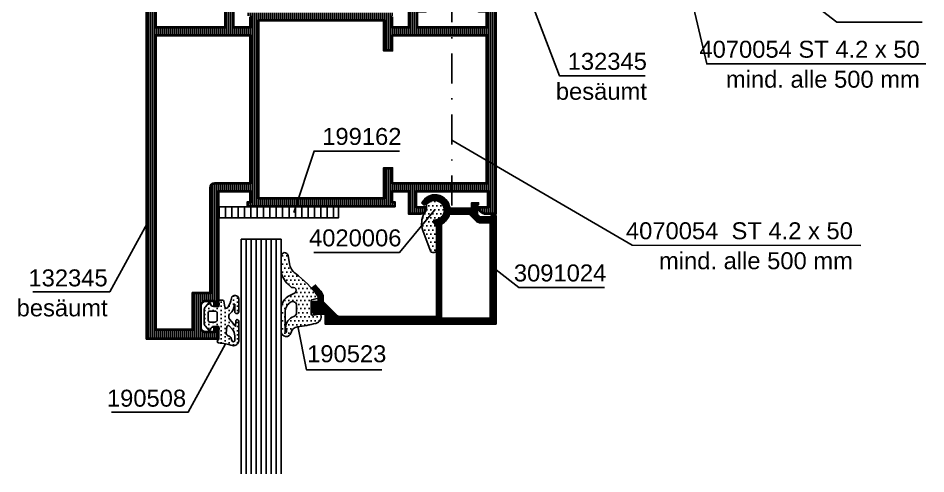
# Model space of a CAD drawing. Extents: x 13 to 201, y 43 to 254.
# Drawn here: x 17.2 to 108, y 142.5 to 188.1 of the extents above; entities that cross this region are included whole.
import ezdxf
from ezdxf.enums import TextEntityAlignment as Align

# ---------------------------------------------------------------- set-up
doc = ezdxf.new("R2010")
doc.units = 0
doc.header["$LTSCALE"] = 6
doc.linetypes.add('CENTER', pattern=[1.02, 0.5, -0.25, 0.02, -0.25])
doc.layers.get('0').update_dxf_attribs({"color": 4, "linetype": 'CONTINUOUS'})
for name, color, linetype in [('CENT_18', 3, 'CENTER'), ('CONST18', 3, 'CONTINUOUS'), ('DICHT_PAR', 3, 'CONTINUOUS'), ('DICHT_SCH', 3, 'CONTINUOUS'), ('KH_NOR', 7, 'CONTINUOUS'), ('KH_PAR', 3, 'CONTINUOUS'), ('KN_NOR', 7, 'CONTINUOUS'), ('KN_PAR', 3, 'CONTINUOUS'), ('KN_SCH', 3, 'CONTINUOUS'), ('PNR', 7, 'CONTINUOUS')]:
    doc.layers.add(name, color=color, linetype=linetype)
doc.styles.add('SWISSL', font='swissl.ttf')

# ---------------------------------------------------------------- blocks, each defined once
blk = doc.blocks.new('B-LL190508')
at = {"layer": 'DICHT_SCH'}
h = blk.add_hatch(dxfattribs=at)
h.set_pattern_fill('DOTS', color=256, scale=13, angle=-90.00000000000001, style=0)
h.set_pattern_definition([(270, (1.050707049445437, -3.70677759522296), (0.8124999999999999, -0.4062500000000002), [0, -0.8125])])
edge = h.paths.add_edge_path()
edge.add_arc((2.999999982506951, 0.330593251072699), 1.000000000000001, -1.272221872585407e-14, 105.2232402070224)
edge.add_arc((-2.514192307719908, 20.59370464558474), 20.00000000000001, -82.88554434381888, -74.7767597929776, ccw=False)
edge.add_arc((-1.74930629981418e-08, 0.4499999930694827), 0.3000000000000016, 97.11445565618142, 240.0000000000002)
edge.add_arc((-0.3000000174930602, -0.06961524920117768), 0.2999999999999985, -6.821210263296962e-13, 59.999999999999886, ccw=False)
edge.add_line((-1.74930629981418e-08, -0.06961524920117768), (-1.749306551574175e-08, -1.687299176897463))
edge.add_line((-1.74930629981418e-08, -1.687299176897469), (0.08977773039364839, -2.022354293399717))
edge.add_arc((-0.2000000174930801, -2.1000000069305), 0.3000000000000153, -89.99999999999682, 15.000000000005627, ccw=False)
edge.add_line((-0.2000000174930658, -2.400000006930526), (-1.26980192109938, -2.400000006930522))
edge.add_arc((-1.269801921222436, -2.100000007090898), 0.2999999998396241, -165.00000002350225, -89.99999997649633, ccw=False)
edge.add_line((-1.559579668986101, -2.177645720461271), (-1.647844684532831, -1.848236197910008))
edge.add_arc((-1.841029849790642, -1.900000006930512), 0.2, 15.00000000000025, 140.0000000000012)
edge.add_line((-1.994238738414436, -1.771442484993216), (-2.666044460612047, -2.572069367947591))
edge.add_arc((-1.900000017493054, -3.214856977634113), 1, 140.0000000000009, 180)
edge.add_line((-2.900000017493054, -3.214856977634113), (-2.900000017493053, -5.785143036226918))
edge.add_arc((-1.900000017493054, -5.785143036226913), 1, 180.0000000000002, 219.9999999999993)
edge.add_line((-2.66604446061204, -6.427930645913449), (-1.994238738414435, -7.228557528867826))
edge.add_arc((-1.841029849750596, -7.10000000711112), 0.199999999914585, 219.9999999529931, 345.0000000470065)
edge.add_line((-1.647844684532826, -7.151763815951028), (-1.559579668986093, -6.822354293399767))
edge.add_arc((-1.26980192109937, -6.900000006930512), 0.2999999999999993, 89.99999999999977, 164.9999999999999, ccw=False)
edge.add_line((-1.26980192109937, -6.600000006930514), (-0.200000017493057, -6.600000006930511))
edge.add_arc((-0.2000000174930658, -6.900000006930512), 0.3000000000000007, -8.58393680451428, 89.99999999999977, ccw=False)
edge.add_line((0.09663946208705632, -6.944777447170452), (0.002240329453530587, -7.57014838010388))
edge.add_arc((0.1999999823428471, -7.600000007071685), 0.1999999998588273, 171.4160631484813, 270.0000000470075)
edge.add_line((0.1999999825069398, -7.800000006930503), (0.7482700931537671, -7.800000006930507))
edge.add_arc((0.7482700931537654, -7.50000000693052), 0.2999999999999936, -90.00000000000001, -10.00000000000015)
edge.add_line((1.043712419057416, -7.552094460230592), (1.247227064125431, -6.397905553630457))
edge.add_arc((1.542669390029092, -6.450000006930537), 0.2999999999999962, 33.71261571377721, 169.9999999999996, ccw=False)
edge.add_arc((-2.366940695689946, -9.0586297195659), 5.000000000000002, 10.19230633593429, 33.71261571377801, ccw=False)
edge.add_arc((3.269406714833197, -8.022391051604316), 0.7311143642865103, 191.957423447899, 357.8366345207012)
edge.add_line((3.999999982506951, -8.049989799689357), (3.999962546374912, -5.482666080798323))
edge.add_arc((3.599962546417432, -5.482671913507559), 0.4000000000000089, 0.0008354740569873116, 180.0008354740567)
edge.add_line((3.199962546459945, -5.482677746216808), (3.199980918121061, -6.959880956656836))
edge.add_arc((3.153974862705981, -6.959881242778323), 0.04600605541597135, -180.0003563347002, 0.0003563346957093927, ccw=False)
edge.add_line((3.10796880729089, -6.959880956656832), (3.107968807290888, -6.747518851348637))
edge.add_arc((1.108037209938646, -6.730977814135912), 1.999999999999996, -0.4738712128819647, 52.82349616045679)
edge.add_arc((2.799999982506948, -4.500000006930534), 0.7999999999999993, 140.4219632427655, 232.8234961604567, ccw=False)
edge.add_line((2.183393958129914, -3.990297141819951), (3.357509942728503, -2.569926492610808))
edge.add_line((3.3575099427285, -2.569926492610819), (3.399999982506952, -3.584999032961219))
edge.add_arc((3.699999982506954, -3.584999033207325), 0.2999999999999998, 179.9999999529953, 360.0000000470047)
edge.add_line((3.999999982506951, -3.584999032961207), (3.999999982506956, 0.3305932510727114))
edge = h.paths.add_edge_path(flags=16)
edge.add_line((3.199999982506954, -0.6282729752047373), (3.199999982506954, 0.2305932510726976))
edge.add_arc((2.899999982506957, 0.2305932510727047), 0.3000000000000016, -1.272221872585407e-14, 165)
edge.add_line((2.610222234620226, 0.3082389646034613), (2.50596038668327, -0.08087154918825945))
edge.add_arc((1.733219725652022, 0.1261836868937536), 0.7999999999999997, -78.15788068679927, -15, ccw=False)
edge.add_arc((1.999999982506937, -1.14614814661212), 0.5000000000000001, 101.842119313201, 186.0290041602307)
edge.add_line((1.50276555563457, -1.198664094027222), (1.634078603093823, -2.441969625167381))
edge.add_arc((1.932419259140191, -2.410460056973946), 0.2999999998965212, 186.0290041132243, 320.4219632897709)
edge.add_line((2.163646518358634, -2.601598631134792), (2.741515043449543, -1.902530137981206))
edge.add_arc((1.199999982506954, -0.6282729752047373), 1.999999999999994, -39.5780367572354, -1.272221872585407e-14)
edge = h.paths.add_edge_path(flags=16)
edge.add_arc((-0.8000000174930602, -5.100000006930529), 0.4999999999999964, -90, 0, ccw=False)
edge.add_line((-0.8000000174930602, -5.600000006930514), (-1.800000017493061, -5.600000006930514))
edge.add_arc((-1.800000017739192, -5.300000007176649), 0.299999999753874, -180.00000004700632, -89.99999995299368, ccw=False)
edge.add_line((-2.100000017493057, -5.300000006930517), (-2.10000001749306, -3.700000006930507))
edge.add_arc((-1.80000001749306, -3.700000006930509), 0.3000000000000009, 89.99999999999977, 180, ccw=False)
edge.add_line((-1.80000001749306, -3.400000006930512), (-0.8000000174930588, -3.400000006930515))
edge.add_arc((-0.8000000174930602, -3.900000006930512), 0.5, -2.2737367544323206e-13, 89.99999999999977, ccw=False)
edge.add_line((-0.3000000174930602, -3.900000006930512), (-0.300000017493063, -5.10000000693052))
at = {"layer": 'DICHT_PAR'}
for points in [[(3.999999982506953, 0.3305932510727132, 0.4943569637722948), (2.737419397258055, 1.295503317478037, -0.03539601838339958), (-0.03715556858015745, 0.747690209609118, 0.7191390354989544), (-0.1500000174930527, 0.1901923719341596, -0.2679491924311256), (-1.749306122178496e-08, -0.06961524920117768), (-1.749306210996338e-08, -1.687299176897469), (0.089777730393652, -2.022354293399715, -0.4931454260313171), (-0.200000017493065, -2.400000006930526), (-1.26980192109937, -2.400000006930512, -0.3394542590921118), (-1.559579668986101, -2.177645720461271), (-1.647844684532826, -1.848236197910012, 0.6068148963146014), (-1.994238738414436, -1.771442484993216), (-2.666044460612055, -2.572069367947591, 0.1763269807084609), (-2.900000017493054, -3.214856977634113), (-2.900000017493054, -5.785143036226913, 0.1763269807084611), (-2.66604446061204, -6.427930645913449), (-1.994238738414436, -7.228557528867825, 0.6068148968758568), (-1.647844684532826, -7.151763815951028), (-1.559579668986087, -6.822354293399755, -0.339454258863376), (-1.26980192109937, -6.600000006930514), (-0.2000000174930516, -6.600000006930514, -0.4588069095179975), (0.09663946208705632, -6.944777447170452), (0.00224032945352981, -7.570148380103888, 0.4588069100145539), (0.1999999825069398, -7.800000006930503), (0.7482700931537654, -7.800000006930503, 0.3639702342662018), (1.043712419057416, -7.552094460230592), (1.247227064125441, -6.397905553630466, -0.6763345122321475), (1.792218969968603, -6.28349172740063, -0.102988530757243), (2.55415619428125, -8.173866813745406, 0.8837861257265126), (3.999999982506951, -8.049989799689357), (3.999962546374904, -5.482666080798325, 0.9999999999999972), (3.199962546459945, -5.482677746216808), (3.199980918121058, -6.959880956656832, -1.000006219233057), (3.10796880729089, -6.959880956656832), (3.10796880729089, -6.74751885134863, 0.2368386138423189), (2.316582047487431, -5.137422237560642, -0.426544051657322), (2.183393958129914, -3.990297141819951), (3.357509942728502, -2.569926492610819), (3.399999982506957, -3.584999032961207, 1.000000000820386), (3.999999982506951, -3.584999032961207), (3.999999982506953, 0.3305932510727132)], [(3.199999982506956, -0.6282729752047373), (3.199999982506956, 0.2305932510727047, 0.8769764629927566), (2.610222234620228, 0.3082389646034613), (2.505960386683274, -0.08087154918825945, -0.282772991566958), (1.897392191408901, -0.656789749109862, 0.3847999234038062), (1.502765555634571, -1.198664094027222), (1.63407860309383, -2.441969625167388, 0.6643541298328625), (2.163646518358636, -2.601598631134792), (2.741515043449542, -1.902530137981202, 0.1744291887555947), (3.199999982506956, -0.6282729752047373)], [(-0.3000000174930584, -5.100000006930529, -0.414213562373095), (-0.8000000174930602, -5.600000006930514), (-1.80000001749306, -5.600000006930514, -0.414213562853683), (-2.100000017493057, -5.300000006930517), (-2.100000017493057, -3.700000006930509, -0.4142135623730961), (-1.80000001749306, -3.400000006930512), (-0.8000000174930602, -3.400000006930512, -0.414213562373095), (-0.3000000174930584, -3.900000006930512), (-0.3000000174930584, -5.100000006930529)]]:
    blk.add_lwpolyline(points, format="xyb", close=True, dxfattribs=at)
blk = doc.blocks.new('ll190508')
blk.add_blockref('B-LL190508', (0, 0))
blk = doc.blocks.new('STREIFEN')
at = {"layer": 'DICHT_SCH'}
h = blk.add_hatch(dxfattribs=at)
h.set_pattern_fill('LINE', color=256, scale=0.4, angle=90, style=0)
h.set_pattern_definition([(90, (-94.31533518184392, -226.5009291368289), (-1.27, 7.776250346772095e-17), [])])
h.paths.add_polyline_path([(0, 2.199999999999989), (0, 0), (24, 0), (24, 2.199999999999989)])
at = {"layer": 'DICHT_PAR'}
blk.add_lwpolyline([(0, 2.199999999999989), (0, 0), (24, 0), (24, 2.199999999999989)], close=True, dxfattribs=at)
blk = doc.blocks.new('LL199162')
blk.add_blockref('STREIFEN', (0, 0))
blk = doc.blocks.new('B-LL3091024')
at = {"layer": 'KN_SCH'}
h = blk.add_hatch(dxfattribs=at)
h.set_pattern_fill('_U', color=256, scale=0.2, style=0, pattern_type=0)
h.set_pattern_definition([(0, (-13.6331299544894, 13.3085521600854), (0, 0.2), [])])
edge = h.paths.add_edge_path()
edge.add_line((-11.70000000005397, 20.70000000010387), (-11.70000000000197, 2.149525554431801))
edge.add_line((-11.70000000000197, 2.149525554431799), (-12.16120394190721, 1.3506968942108))
edge.add_line((-12.16120394190721, 1.3506968942108), (-12.01333333341678, 1.330803187178611))
edge.add_arc((-12.29999999924376, -0.800000000310276), 2.150000000257945, -132.52385190693963, 82.33774436273711, ccw=False)
edge.add_line((-13.75317870728408, -2.384541461934881), (-14.42924214633196, -2.069287902908246))
edge.add_line((-14.42924214633196, -2.069287902908246), (-14.62412332264917, -2.26874987475974))
edge.add_arc((-12.18013563537066, -0.9023955340299901), 2.800000000000001, 209.2081415121933, 267.62840437549)
edge.add_arc((-12.30000000000214, -0.7999999999479828), 2.9, 270.079017436518, 345.5224878184769)
edge.add_line((-9.492087073945997, -1.524999999732018), (-9.356532656935538, -0.9999999999788427))
edge.add_line((-9.356532656935538, -0.9999999999788427), (-4.70000000001892, -0.9999999999465958))
edge.add_line((-4.700000000018921, -0.9999999999465958), (-4.699999999926622, -2.100000000027088))
edge.add_line((-4.699999999926622, -2.100000000027088), (-3.700000000002131, -2.099999999961166))
edge.add_line((-3.700000000002133, -2.099999999947976), (-3.900000000002141, -2.099999999947976))
edge.add_line((-3.900000000002141, -2.099999999947976), (-3.900000000002137, 0.082842712526638))
edge.add_line((-3.900000000002137, 0.08284271252663795), (-3.28284271247677, 0.7000000000520225))
edge.add_line((-3.28284271247677, 0.7000000000520223), (-1.192820323029686, 0.7000000000520148))
edge.add_line((-1.192820323029686, 0.7000000000520148), (-0.450000000002138, 0.2711324865925324))
edge.add_line((-0.450000000002138, 0.2711324865925325), (-0.200000000002948, 0.4154700538894704))
edge.add_line((-0.200000000002948, 0.4154700538894704), (-0.2000000001545459, 21.80000000060528))
edge.add_line((-0.2000000001545459, 21.80000000060528), (-33.99999984906308, 21.80000006811042))
edge.add_line((-33.99999984906308, 21.80000006811042), (-33.99999950622017, 19.80000007456304))
edge.add_line((-33.99999950622017, 19.80000007456304), (-36.37731379009823, 19.80000000370861))
edge.add_line((-36.37731379009823, 19.80000000370861), (-36.6734635804228, 19.21745940578051))
edge.add_arc((-37.711913283927, 18.61610855635405), 1.200000262839088, -32.695871126507825, 30.074496953065818, ccw=False)
edge.add_line((-36.70205340978172, 17.96789280106483), (-36.57394863065169, 17.70000000005204))
edge.add_line((-36.57394863065169, 17.70000000005204), (-35.39999954050445, 17.70000000005204))
edge.add_line((-35.39999954050445, 17.70000000005204), (-35.39999954050445, 16.27764694336551))
edge.add_line((-35.39999954050445, 16.27764694336551), (-36.60125601057977, 14.84604548197373))
edge.add_line((-36.60125601057978, 14.84604548197373), (-36.14162906307109, 14.46037332601911))
edge.add_line((-36.14162906307109, 14.46037332601911), (-35.22112031933897, 15.55739365283099))
edge.add_arc((-36.59999863583101, 16.71441194632704), 1.799999095326559, 319.9999510689618, 360.0000000000357)
edge.add_line((-34.79999954050445, 16.71441194632816), (-34.79999954050444, 17.58284271252666))
edge.add_line((-34.79999954050444, 17.58284271252666), (-32.03431411555516, 20.34852813747594))
edge.add_arc((-31.18578597813131, 19.50000000005208), 1.199999999999998, 90.00000000015189, 134.9999999999995, ccw=False)
edge.add_line((-31.1857859781345, 20.70000000005208), (-11.70000000005397, 20.70000000010387))
edge = h.paths.add_edge_path(flags=16)
edge.add_line((-11.10000000015759, 20.99999999989506), (-11.10000000000111, 1.840075756540305))
edge.add_arc((-12.30000000000216, -0.7999999999480395), 2.900000000000002, 11.940543960609887, 65.55666457227989, ccw=False)
edge.add_line((-9.462747808179952, -0.1999999999479801), (-5.314213562375197, -0.1999999999479797))
edge.add_line((-5.314213562375196, -0.1999999999479797), (-3.848528137426024, 1.265685425001232))
edge.add_arc((-3.282842712476779, 0.7000000000519994), 0.8000000000000017, 90.00000000000028, 135.0000000000007, ccw=False)
edge.add_line((-3.282842712476782, 1.500000000052001), (-1.000000000002135, 1.500000000052017))
edge.add_line((-1.000000000002135, 1.500000000052017), (-1.00000000000213, 21.00000000005524))
edge.add_line((-1.00000000000213, 21.00000000005524), (-11.10000000015759, 20.99999999989506))
at = {"layer": 'KN_NOR'}
for points in [[(-11.9000000000534, 20.50000000010334), (-11.90000000000212, 2.203115392906721), (-12.48361182587623, 1.192270058354185), (-12.04000000000214, 1.132588937203426, -1.373175899949952), (-13.64001877441413, -2.216633221435945), (-14.47321452147993, -1.828107663836985), (-14.86887381829476, -2.233067162827286, 0.2744091014474832), (-12.30000000000213, -3.899999999947983, 0.3419987131196461), (-9.298437906691388, -1.574999999947981), (-9.20161332307466, -1.19999999997777), (-4.900000000002139, -1.199999999947981), (-4.899999999909838, -2.300000000040272), (-3.500000000002133, -2.299999999947982), (-3.50000000000213, -1.899999999947984), (-3.70000000000214, -1.899999999947976), (-3.700000000002136, 5.202219210964643e-11), (-3.20000000000215, 0.5000000000520222), (-1.246410161515909, 0.5000000000520151), (-0.4500000000021327, 0.04019237891668206), (-2.1280754936015e-12, 0.3000000000520193), (-1.559623541425026e-10, 22.00000000020584), (-34.19999988334737, 22.00000006850986), (-34.19999954050446, 20.00000006860216), (-36.49999954050446, 20.00000000005204), (-36.90397054050446, 19.20537000005203, -0.3394094402287316), (-36.93351854050445, 17.98833300005202), (-36.70000054050446, 17.50000000005204), (-35.59999954050446, 17.50000000005204), (-35.59999954050446, 16.35044100005203), (-36.88302254050446, 14.82139400005204), (-36.11697754050445, 14.17860700005204), (-35.06791154050445, 15.42883600005203, 0.1763269499999998), (-34.59999954050446, 16.71441000005203), (-34.59999954050446, 17.50000000005204), (-31.89289275931785, 20.20710678123863, -0.1989123673796576), (-31.18578597813131, 20.50000000005208), (-11.9000000000534, 20.50000000010334)], [(-10.90000000015596, 20.79999999989824), (-10.90000000000214, 1.965863337239819, -0.2134575926161298), (-9.305004173627788, 5.201997166359718e-11), (-5.397056274849819, 5.202041575280703e-11), (-3.989949493663334, 1.40710678123854, -0.1989123673796592), (-3.282842712476784, 1.700000000052001), (-1.200000000002129, 1.700000000052016), (-1.200000000002131, 20.80000000005207), (-10.90000000015596, 20.79999999989824)]]:
    blk.add_lwpolyline(points, format="xyb", close=True, dxfattribs=at)
at = {"layer": 'KN_PAR'}
for points in [[(-11.70000000005397, 20.70000000010387), (-11.70000000000197, 2.149525554431799), (-12.16120394190721, 1.3506968942108), (-12.01333333341678, 1.330803187178611, -1.362102164547993), (-13.75317870728408, -2.384541461934881), (-14.42924214633196, -2.069287902908246), (-14.62412332264917, -2.26874987475974, 0.2605749037692097), (-12.29600056941212, -3.699997242111319, 0.341613653539612), (-9.492087073945997, -1.524999999732018), (-9.356532656935538, -0.9999999999788427), (-4.700000000018921, -0.9999999999465958), (-4.699999999926622, -2.100000000027088), (-3.700000000002131, -2.099999999961166), (-3.700000000002133, -2.099999999947976), (-3.900000000002141, -2.099999999947976), (-3.900000000002137, 0.08284271252663795), (-3.28284271247677, 0.7000000000520223), (-1.192820323029686, 0.7000000000520148), (-0.450000000002138, 0.2711324865925325), (-0.200000000002948, 0.4154700538894704), (-0.2000000001545459, 21.80000000060528), (-33.99999984906308, 21.80000006811042), (-33.99999950622017, 19.80000007456304), (-36.37731379009823, 19.80000000370861), (-36.6734635804228, 19.21745940578051, -0.2809478190263293), (-36.70205340978172, 17.96789280106483), (-36.57394863065169, 17.70000000005204), (-35.39999954050445, 17.70000000005204), (-35.39999954050445, 16.27764694336551), (-36.60125601057978, 14.84604548197373), (-36.14162906307109, 14.46037332601911), (-35.22112031933897, 15.55739365283099, 0.176327200848597), (-34.79999954050445, 16.71441194632816), (-34.79999954050444, 17.58284271252666), (-32.03431411555516, 20.34852813747594, -0.1989123673789664), (-31.1857859781345, 20.70000000005208), (-11.70000000005397, 20.70000000010387)], [(-11.10000000015759, 20.99999999989506), (-11.10000000000111, 1.840075756540304, -0.2383079369639879), (-9.462747808179952, -0.1999999999479801), (-5.314213562375196, -0.1999999999479797), (-3.848528137426024, 1.265685425001232, -0.1989123673796598), (-3.282842712476782, 1.500000000052001), (-1.000000000002135, 1.500000000052017), (-1.00000000000213, 21.00000000005524), (-11.10000000015759, 20.99999999989506)]]:
    blk.add_lwpolyline(points, format="xyb", close=True, dxfattribs=at)
blk = doc.blocks.new('B-LL190523')
at = {"layer": 'DICHT_SCH'}
h = blk.add_hatch(dxfattribs=at)
h.set_pattern_fill('DOTS', color=256, scale=13, style=0)
h.set_pattern_definition([(0, (-3.300937922712605, -2.832995914673582), (0.40625, 0.8125), [0, -0.8125])])
edge = h.paths.add_edge_path()
edge.add_arc((-0.3092386306365443, -2.646915420567349), 0.1997613787473531, 179.9824380263383, 254.9823848290937)
edge.add_line((-0.3610000000000113, -2.839854190856428), (0.6689999999999898, -3.11585419085641))
edge.add_arc((0.5911881106010197, -3.405097001717862), 0.2995264491941755, -36.165676093428715, 74.94281152278609, ccw=False)
edge.add_arc((-16.94150330628894, 9.382695049481397), 22.00028419794664, 307.076350612278, 323.89335368775545, ccw=False)
edge.add_arc((-1.86901374321196, -10.56377877723071), 3.000550983152169, 127.076779101331, 170.0022418991858)
edge.add_line((-4.824000000000007, -10.04285419085643), (-5.119999999999999, -11.7218541908564))
edge.add_arc((-5.809163179896364, -11.60009318164365), 0.699836860910726, 179.980433777525, 349.9804120986291, ccw=False)
edge.add_line((-6.50900000000001, -11.59985419085642), (-6.509000000000009, -9.032854190856412))
edge.add_arc((-2.508390118385369, -9.032883733510355), 4.000609881723719, 135.2995618859504, 179.999576897164, ccw=False)
edge.add_line((-5.351999999999997, -6.218854190856419), (-4.531000000000001, -5.388854190856406))
edge.add_arc((-4.317858300480552, -5.599575336897338), 0.2997211795366532, 90.02708779118922, 135.3271954413014, ccw=False)
edge.add_line((-4.318000000000007, -5.299854190856408), (-4.009000000000009, -5.299854190856408))
edge.add_arc((-4.009006552633309, -4.799857741136121), 0.4999964497632244, 270.0007508817972, 390.0007046585097)
edge.add_line((-3.576000000000016, -4.549854190856408), (-3.732000000000022, -4.278854190856421))
edge.add_arc((-3.990615732636935, -4.428688760415438), 0.2988854218630658, 30.08677742678879, 64.08677712434663)
edge.add_line((-3.860000000000008, -4.159854190856421), (-5.14600000000001, -3.532854190856412))
edge.add_arc((-4.926001334447578, -3.08472154292652), 0.4992216771991249, 227.8524694154285, 243.8525123050805, ccw=False)
edge.add_line((-5.261000000000019, -3.454854190856409), (-5.516000000000014, -3.224854190856419))
edge.add_arc((-3.509297666057832, -0.9951994498942962), 2.999702405396887, 180.012505871927, 228.0126019872316, ccw=False)
edge.add_line((-6.509000000000009, -0.9958541908564049), (-6.509000000000009, 3.500145809143575))
edge.add_arc((-5.5090132213146, 3.500058476244089), 0.9999867824989774, 12.831834240260378, 179.9949961273018, ccw=False)
edge.add_arc((-3.072137680616452, 4.055455055465849), 1.499378702835746, 192.844055625865, 262.7252583369125)
edge.add_arc((-7.071899110727506, -27.1911044110864), 30.00213833886146, 75.49809925528689, 82.70444913320739, ccw=False)
edge.add_arc((0.09110185974094609, 0.5000820720791931), 1.399509356904647, -14.98798815422191, 75.52160829158078, ccw=False)
edge.add_arc((1.190340047853477, 0.3001224449611429), 0.3001224449611419, 261.6970073034981, 327.336655878841, ccw=False)
edge.add_line((1.146999999999998, 0.003145809143589473), (-0.1650000000000134, 0.1971458091435778))
edge.add_arc((-0.2087960646423059, -0.09984629106871037), 0.300203935461642, 81.61131212566345, 180.0015077233885)
edge.add_line((-0.5090000000000074, -0.09985419085641921), (-0.5090000000000074, -2.646854190856416))
edge = h.paths.add_edge_path(flags=16)
edge.add_arc((-4.208875612963877, -0.3002488557406351), 0.7998757103292266, 0.02827018349693957, 70.58572278402875)
edge.add_arc((-3.110526929219088, 2.811974088220168), 2.500473076677424, 179.9960651909171, 250.5535177914488, ccw=False)
edge.add_line((-5.611000000000013, 2.812145809143587), (-5.609000000000004, 2.900145809143581))
edge.add_arc((-5.709111407972946, 3.183067298877097), 0.3001114182422204, 289.4862604160721, 360.0149887898131)
edge.add_line((-5.409000000000015, 3.183145809143568), (-5.409000000000015, 3.550145809143586))
edge.add_arc((-5.559000000000006, 3.550145809143586), 0.1499999999999915, 0, 180)
edge.add_line((-5.708999999999998, 3.550145809143586), (-5.708999999999998, -0.3248541908564135))
edge.add_arc((-3.208929399480215, -0.3253931879212659), 2.500070658621709, 179.9876474462357, 233.9556279571473)
edge.add_arc((-4.209218219297564, -1.699773268557811), 0.8002182233891939, 233.9623498902792, 359.9942059477642)
edge.add_line((-3.409000000000015, -1.699854190856414), (-3.409000000000015, -0.2998541908564079))
at = {"layer": 'DICHT_PAR'}
for points in [[(-0.5090000000000074, -2.646854190856416, 0.3394540000000001), (-0.3610000000000113, -2.839854190856428), (0.6689999999999898, -3.11585419085641, -0.5267300002620084), (0.8330000000000053, -3.581854190856419, -0.07351), (-3.678000000000026, -8.169854190856416, 0.1895189999999999), (-4.824000000000007, -10.04285419085643), (-5.119999999999999, -11.7218541908564, -0.9163310000000014), (-6.50900000000001, -11.59985419085642), (-6.509000000000009, -9.032854190856412, -0.197552), (-5.351999999999997, -6.218854190856419), (-4.531000000000001, -5.388854190856406, -0.2002740000000003), (-4.318000000000007, -5.299854190856408), (-4.009000000000009, -5.299854190856408, 0.5773500002734709), (-3.576000000000016, -4.549854190856408), (-3.732000000000022, -4.278854190856421, 0.1494509999999998), (-3.860000000000008, -4.159854190856421), (-5.14600000000001, -3.532854190856412, -0.06992700000000007), (-5.261000000000019, -3.454854190856409), (-5.516000000000014, -3.224854190856419, -0.2125570000000001), (-6.509000000000009, -0.9958541908564049), (-6.509000000000009, 3.500145809143575, -0.8938139999999998), (-4.534000000000014, 3.722145809143584, 0.3147290000000001), (-3.262000000000023, 2.568145809143587, -0.031454), (0.4409999999999812, 1.85514580914359, -0.4168210002407381), (1.44299999999999, 0.1381458091435799, -0.294504), (1.146999999999998, 0.003145809143589473), (-0.1650000000000134, 0.1971458091435778, 0.4577840000000001), (-0.5090000000000074, -0.09985419085641921), (-0.5090000000000074, -2.646854190856416)], [(-3.409000000000015, -0.2998541908564079, 0.3179750000000001), (-3.943000000000007, 0.4541458091435827, -0.317975), (-5.611000000000013, 2.812145809143587), (-5.609000000000004, 2.900145809143581, 0.3178370002258237), (-5.409000000000015, 3.183145809143568), (-5.409000000000015, 3.550145809143586, 0.9999999999999999), (-5.708999999999998, 3.550145809143586), (-5.708999999999998, -0.3248541908564135, 0.2399309999999998), (-4.680000000000003, -2.346854190856404, 0.6129919999999998), (-3.409000000000015, -1.699854190856414), (-3.409000000000015, -0.2998541908564079)]]:
    blk.add_lwpolyline(points, format="xyb", close=True, dxfattribs=at)
blk = doc.blocks.new('ll190523')
blk.add_blockref('B-LL190523', (0, 0))
blk = doc.blocks.new('B-LL4020006')
at = {"layer": 'DICHT_SCH'}
h = blk.add_hatch(dxfattribs=at)
h.set_pattern_fill('DOTS', color=256, scale=13, style=0)
h.set_pattern_definition([(0, (-0.4609774345124191, 2.546834547079651), (0.40625, 0.8125), [0, -0.8125])])
edge = h.paths.add_edge_path()
edge.add_arc((1.396716930603292, 2.684662888635161), 4, 160.0000000000001, 209.9999999999991)
edge.add_line((-2.067384684534495, 0.6846628886352164), (-1.600000000844455, -0.1248711301954692))
edge.add_line((-1.600000000844455, -0.1248711301954692), (-1.600000000844459, -1.281600561396612))
edge.add_arc((0, 0), 2.050000000408385, 218.6947398983681, 450.5007678883066)
edge.add_arc((-0.01966485854618627, 2.249914063953574), 0.1999999999999999, 150.0000000000015, 270.50076786480355, ccw=False)
edge.add_line((-0.1928699393030766, 2.34991406395357), (0.4999999991555111, 3.550000000401031))
edge.add_line((0.4999999991555111, 3.550000000401031), (0.4999999991555395, 7.768686605061749))
edge.add_arc((-0.2313133961837188, 7.768686605061749), 0.7313133953392583, 0, 160.0000000000001)
edge.add_line((-0.918523197265908, 8.018810517351662), (-2.362053552540343, 4.052743461937833))
at = {"layer": 'DICHT_PAR'}
blk.add_lwpolyline([(-2.362053552540343, 4.052743461937833, 0.2216946626429356), (-2.067384684534495, 0.6846628886352164), (-1.600000000844455, -0.1248711301954692), (-1.600000000844459, -1.281600561396612, 1.597324648268596), (-0.01791687119492158, 2.049921702748903, -0.580267303063473), (-0.1928699393030766, 2.34991406395357), (0.4999999991555111, 3.550000000401031), (0.4999999991555395, 7.768686605061749, 0.8390996311772809), (-0.918523197265908, 8.018810517351662), (-2.362053552540343, 4.052743461937833)], format="xyb", close=True, dxfattribs=at)
blk = doc.blocks.new('ll4020006')
blk.add_blockref('B-LL4020006', (0, 0))

msp = doc.modelspace()

# ---------------------------------------------------------------- hatches: boundary and pattern name
at = {"layer": 'CONST18'}
h = msp.add_hatch(dxfattribs=at)
h.set_pattern_fill('_USER', color=256, scale=0.2, angle=90, style=0, pattern_type=0)
h.set_pattern_definition([(90, (0, 0), (-0.2, 1.224606353822377e-17), [])])
h.paths.add_polyline_path([(37.14999745806609, 170.8500022335848), (40.44999803912648, 170.8500022335302), (40.44999040273247, 169.6500022335575), (40.19999103909662, 169.6500022335575), (40.19999103909662, 169.3500022335575), (44.98978651378972, 169.3500022335575), (45.22115514338493, 170.0500022335575), (41.14999103909665, 170.0500022335575), (41.14999103909642, 187.9500022335575), (53.84999103909659, 187.9500022335575), (53.84999103909661, 184.9500022335575), (54.5500190390965, 184.9500022335575), (54.55001903909652, 186.4500022335575), (64.09999103909661, 186.4500022335575), (64.09999103909661, 171.5500022335575), (54.54999740273276, 171.5500022335574), (54.54999740273288, 173.0500022335575), (53.84996940273275, 173.0500022335575), (53.84996940273275, 170.0500022335575), (45.22115514338493, 170.0500022335575), (44.98978651378972, 169.3500022335575), (54.7999910390966, 169.3500022335575), (54.7999910390966, 169.6500022335575), (54.54999103909402, 169.6500022335574), (54.5499910391248, 170.8500022335799), (56.34999103923253, 170.8500022336376), (56.34999103905822, 168.6000022336), (57.49999103908183, 168.6000022335575, 0.4142135623839096), (57.89999103909659, 169.0000022335575), (57.89999103913966, 169.1500022335678), (56.94999103908498, 169.1500022335678), (56.94999103910822, 170.8500022335668), (64.249991039234, 170.8500022336354), (64.2499910390771, 169.1500022335461), (63.31680890288821, 169.1500022335567), (63.26188306462895, 169.0173995299065), (63.41567646404581, 168.8636061304896, 0.1989123673796632), (64.05207256711373, 168.6000022335575), (64.89999103902026, 168.6000022334887), (64.89999103914023, 189.3987256726882), (64.09999103909661, 189.3987256726882, 0.2127938438305804), (63.41567646404582, 189.1363983366254), (63.26188306462897, 188.9826049372085), (63.3168089028874, 188.8500022335602), (64.09999103915298, 188.8500022335923), (64.09999103906584, 187.1500022335313), (57.04999103908497, 187.1500022335683), (57.04999103910823, 188.8500022335774), (57.89999103910277, 188.8500022334954), (57.8999910390966, 189.0000022335534, 0.4142135626771382), (57.49999103909663, 189.4000022335114), (56.84999103907066, 189.4000022335175), (56.34999103913957, 189.4000022335893), (56.34999103906777, 187.1500022335287), (54.54999103906837, 187.1500022335863), (54.54999103909915, 188.3500022335575), (54.79999103909661, 188.3500022335575), (54.79999103909661, 188.6500022335575), (40.19999103909643, 188.6500022335575), (40.19999103909642, 188.3500022335575), (40.449991039099, 188.3500022335575), (40.44999103906823, 187.1500022335287), (38.64999103906487, 187.1500022335863), (38.64999103919818, 189.400002233575), (38.14999137846384, 189.4000022335852), (38.14996269970246, 197.8500022335575), (38.39996303910058, 197.8500022335575), (38.39996303920042, 200.4000022335703), (37.89996303909921, 200.4000022335575, 0.4142135626133748), (37.49996303909665, 200.0000022335985), (37.49996303909665, 199.2000022335575), (37.79996303909671, 199.2000022335575), (37.79996303909672, 198.3232073143143), (37.49996312905039, 197.8035922278482), (37.499991340895, 189.4000022335574, 0.4142137833599975), (37.09999103909642, 189.0000022335575), (37.09999103907797, 188.8500022335883), (37.94999103914906, 188.8500022335882), (37.94999103912583, 187.1500022335051), (30.8999910390684, 187.1500022335842), (30.89999103910908, 188.8500022335691), (31.68317317530487, 188.8500022335584), (31.73809901356408, 188.9826049372085), (31.58430561414723, 189.1363983366253, 0.2127937461927152), (30.8999913748891, 189.398725690592), (30.89996312914475, 197.8035919160759), (30.5999630390966, 198.3232073143145), (30.5999630390966, 199.2000022335575), (30.89996303909667, 199.2000022335575), (30.89996303909667, 200.0000022335575, 0.4142135626133889), (30.49996303913769, 200.4000022335575), (30.09996311630286, 200.4000022336436), (30.09999732543439, 156.100002233586), (37.1499910413571, 156.1000022301714), (37.14999103064535, 157.1500022258634), (36.84999103911915, 157.150002231657), (36.84999103907816, 156.650002233546), (35.89999103909548, 156.6500022335575, -0.4142135699999916), (35.39999103909643, 157.1500022348594), (35.3999910390966, 159.3500021773097, -0.4142135623624694), (35.89999109532635, 159.8500022335575), (36.84999103916429, 159.8500022335919), (36.84999103908223, 159.3500022328952), (37.14999109768491, 159.3500022308161)])
edge = h.paths.add_edge_path(flags=16)
edge.add_line((30.89999740273299, 186.4500022335575), (40.44996284862052, 186.4500022335575))
edge.add_line((40.44996284862052, 186.4500022335575), (40.44999122957299, 171.5500022335575))
edge.add_line((40.44999122957299, 171.5500022335575), (36.84999740273294, 171.5500022335575))
edge.add_arc((36.84999740273294, 171.1500022335575), 0.4000000000000057, 90, 180)
edge.add_line((36.44999740273293, 171.1500022335575), (36.44999740273293, 160.550002233556))
edge.add_line((36.44999740273293, 160.550002233556), (34.69999740275765, 160.5500022335816))
edge.add_line((34.69999740275765, 160.5500022335816), (34.699997402732, 156.9000022335574))
edge.add_line((34.699997402732, 156.9000022335574), (30.8999974027328, 156.9000022335575))
edge.add_line((30.8999974027328, 156.9000022335575), (30.89999740273299, 186.4500022335575))

# ---------------------------------------------------------------- linework, layer by layer
at = {"layer": 'CENT_18'}
msp.add_line((60.574957167543, 169.3628985055144), (60.57501140526199, 207.1049035453619), dxfattribs=at)
at = {"layer": 'CONST18'}
for p, q in [((39.4999825687176, 166.0000873464775), (39.49994879768718, 142.5000873465017)), ((43.49998256871557, 166.0000830352822), (39.4999825687176, 166.0000873464775)), ((39.99998256871714, 166.0000866279449), (39.99994879768667, 142.5000866279692)), ((40.49998256871658, 166.0000859094123), (40.49994879768616, 142.5000859094366)), ((40.99998256871606, 166.0000851908798), (40.99994879768559, 142.5000851909041)), ((41.49998256871555, 166.0000844723472), (41.49994879768514, 142.5000844723715)), ((41.99998256871504, 166.0000837538147), (41.99994879768457, 142.5000837538389)), ((42.49998256871453, 166.0000830352821), (42.49994879768406, 142.5000830353064)), ((42.99998256871505, 166.0000830352821), (42.99994879768457, 142.5000830353064)), ((43.49998256871557, 166.0000830352822), (43.49994879768509, 142.5000830353064))]:
    msp.add_line(p, q, dxfattribs=at)
at = {"layer": 'KH_NOR'}
for points in [[(64.99999103914082, 189.5000022336035), (64.99999103901968, 168.5000022334806), (64.05207256711373, 168.5000022335575, -0.198912367379658), (63.34496578592717, 168.7928954523709), (63.14392502191861, 168.9939362163795), (63.24999103909659, 169.2500022335575), (64.14999103908633, 169.2500022335472), (64.14999103922477, 170.7500022336344), (57.04999103910684, 170.7500022335678), (57.04999103908634, 169.2500022335678), (57.99999103916839, 169.2500022335678), (57.9999910390966, 169.0000022335575, -0.414213562373095), (57.4999910390966, 168.5000022335575), (56.24999103905046, 168.5000022336037), (56.24999103922479, 170.7500022336344), (54.64999103912223, 170.7500022335831), (54.64999103909659, 169.7500022335575), (54.8999910390966, 169.7500022335575), (54.8999910390966, 169.2500022335575), (40.09999103909662, 169.2500022335575), (40.09999103909662, 169.7500022335575), (40.34999103909662, 169.7500022335575), (40.34999740275829, 170.7500022335319), (37.24999740275844, 170.7500022335831), (37.24999104237726, 159.250002230123), (36.74999103906583, 159.2500022335882), (36.74999103914787, 159.7500022335882), (35.89999103909652, 159.7500022335575, 0.41421348000001), (35.4999910390966, 159.3500022335575), (35.49999103909643, 157.1500022335575, 0.414213569999992), (35.89999103909669, 156.7500022335575), (36.74999103908635, 156.7500022335472), (36.74999103912736, 157.2500022335882), (37.24999102962518, 157.2500022239323), (37.24999104237726, 156.000002230123), (29.99999740265589, 156.0000022336344), (29.99996303908132, 200.5000022336652)], [(57.59999103909662, 189.5000022336037), (57.59999103909662, 189.4899001821141, -0.3563939589237406), (57.9999910390966, 189.0000022335575), (57.99999103910686, 188.7500022334857), (57.14999103910686, 188.7500022335678), (57.14999103908634, 187.2500022335678), (63.99999103907096, 187.2500022335319), (63.99999103914787, 188.7500022335882), (63.2499910390966, 188.7500022335575), (63.14392502191862, 189.0060682507355), (63.34496578592717, 189.207109014744, -0.185404927554188), (63.9999910390966, 189.4986450698305), (63.9999910390966, 189.5000022336037)]]:
    msp.add_lwpolyline(points, format="xyb", dxfattribs=at)
for points in [[(38.7499910392041, 189.5000022335729), (38.74999103907079, 187.2500022335831), (40.3499910390708, 187.2500022335319), (40.34999103909644, 188.2500022335575)], [(54.64999103909659, 188.2500022335575), (54.64999103907095, 187.2500022335831), (56.24999103907096, 187.2500022335319), (56.24999103914276, 189.5000022336037)], [(30.99999103910668, 188.7500022335678), (30.99999103907079, 187.2500022335831), (37.84999103912719, 187.2500022335062), (37.8499910391477, 188.7500022335882)]]:
    msp.add_lwpolyline(points, dxfattribs=at)
msp.add_lwpolyline([(63.9999910390966, 171.6500022335575), (54.64999740273278, 171.6500022335575), (54.64999740273289, 173.1500022335575), (53.74996940273276, 173.1500022335575), (53.74996940273276, 170.1500022335575), (41.24999103909665, 170.1500022335575), (41.24999103909643, 187.8500022335576), (53.7499910390966, 187.8500022335575), (53.7499910390966, 184.8500022335575), (54.65001903909651, 184.8500022335575), (54.65001903909651, 186.3500022335575), (63.9999910390966, 186.3500022335575), (63.9999910390966, 171.6500022335575)], close=True, dxfattribs=at)
msp.add_lwpolyline([(30.99999740273299, 186.3500022335575), (40.34996303909652, 186.3500022335575), (40.34999103909662, 171.6500022335575), (36.84999740273294, 171.6500022335575, 0.414213562373095), (36.34999740273294, 171.1500022335575), (36.34999740273293, 160.6500022335575), (34.59999740275835, 160.6500022335831), (34.5999974027327, 157.0000022335574), (30.9999974027328, 157.0000022335575), (30.99999740273299, 186.3500022335575)], format="xyb", close=True, dxfattribs=at)
at = {"layer": 'KH_PAR'}
msp.add_lwpolyline([(64.89999103914023, 189.3987256726882), (64.89999103902025, 168.6000022334887), (64.05207256711373, 168.6000022335575, -0.1989123673796632), (63.41567646404581, 168.8636061304896), (63.26188306462894, 169.0173995299065), (63.3168089028882, 169.1500022335567), (64.24999103907712, 169.1500022335461), (64.249991039234, 170.8500022336353), (56.94999103910821, 170.8500022335668), (56.94999103908498, 169.1500022335678), (57.89999103913966, 169.1500022335677), (57.89999103909659, 169.0000022335575, -0.4142135623839096), (57.49999103908183, 168.6000022335575), (56.3499910390582, 168.6000022336), (56.34999103923253, 170.8500022336376), (54.54999103912479, 170.8500022335799), (54.54999103909402, 169.6500022335575), (54.7999910390966, 169.6500022335575), (54.7999910390966, 169.3500022335575), (40.19999103909662, 169.3500022335575), (40.19999103909662, 169.6500022335575), (40.44999040273247, 169.6500022335575), (40.44999803912648, 170.8500022335302), (37.14999745806609, 170.8500022335848), (37.14999109768491, 159.3500022308161), (36.84999103908223, 159.3500022328952), (36.84999103916428, 159.8500022335919), (35.89999109532635, 159.8500022335575, 0.4142135623624694), (35.3999910390966, 159.3500021773097), (35.39999103909643, 157.1500022348594, 0.4142135699999916), (35.89999103909548, 156.6500022335575), (36.84999103907814, 156.650002233546), (36.84999103911915, 157.1500022316571), (37.14999103064535, 157.1500022258635), (37.1499910413571, 156.1000022301714), (30.0999973254344, 156.100002233586), (30.09996311630286, 200.4000022336436)], format="xyb", dxfattribs=at)
for points in [[(38.64999103919818, 189.4000022335749), (38.64999103906487, 187.1500022335863), (40.44999103906823, 187.1500022335287), (40.449991039099, 188.3500022335575)], [(54.54999103909915, 188.3500022335575), (54.54999103906839, 187.1500022335863), (56.34999103906777, 187.1500022335287), (56.34999103913957, 189.4000022335893)], [(30.89999103910908, 188.8500022335691), (30.8999910390684, 187.1500022335842), (37.94999103912583, 187.1500022335051), (37.94999103914907, 188.8500022335883)], [(57.04999103910822, 188.8500022335774), (57.04999103908497, 187.1500022335683), (64.09999103906583, 187.1500022335313), (64.099991039153, 188.8500022335924)]]:
    msp.add_lwpolyline(points, dxfattribs=at)
msp.add_lwpolyline([(64.09999103909661, 171.5500022335575), (54.54999740273277, 171.5500022335574), (54.54999740273288, 173.0500022335575), (53.84996940273275, 173.0500022335575), (53.84996940273275, 170.0500022335575), (41.14999103909665, 170.0500022335575), (41.14999103909643, 187.9500022335576), (53.84999103909659, 187.9500022335575), (53.84999103909661, 184.9500022335575), (54.5500190390965, 184.9500022335575), (54.5500190390965, 186.4500022335575), (64.09999103909661, 186.4500022335575), (64.09999103909661, 171.5500022335575)], close=True, dxfattribs=at)
msp.add_lwpolyline([(30.89999740273299, 186.4500022335575), (40.44996284862052, 186.4500022335575), (40.44999122957299, 171.5500022335575), (36.84999740273294, 171.5500022335575, 0.4142135623730936), (36.44999740273293, 171.1500022335575), (36.44999740273293, 160.550002233556), (34.69999740275765, 160.5500022335816), (34.699997402732, 156.9000022335574), (30.8999974027328, 156.9000022335575), (30.89999740273299, 186.4500022335575)], format="xyb", close=True, dxfattribs=at)
at = {"layer": 'PNR', "color": 3}
for points in [[(83.64864901077294, 193.9236651403653), (86.08008277774297, 183.5563259481028), (108, 183.5563259481028)], [(68.48129845512676, 189.8484656972614), (71.35871433889525, 182.3474855119389), (79.90764371363736, 182.3474855119389)], [(96.79878994336877, 189.494696297013), (99.09257330399288, 187.7272623644722), (107.6415026787349, 187.7272623644722)], [(60.57496657681149, 175.9104573914585), (78.61628641389143, 165.3842761872588), (101.5, 165.3801299653178)], [(44.76905858093863, 168.6821953953267), (46.79972245290782, 174.825918132784), (55.34865182764992, 174.825918132784)], [(58.84999103938505, 168.9000022336297), (55.34865182764992, 164.6687359889022), (46.76290806173029, 164.6687359889022)], [(30.07950343571594, 167.5588086102414), (26.35176267184903, 160.734910113749), (18.66436437309841, 160.734910113749)], [(64.99993696922729, 162.9250021614566), (67.2937203298514, 161.1575682289159), (75.8426497045935, 161.1575682289159)], [(45.18046148081135, 157.3039711257645), (46.03029757696805, 152.9269744945834), (53.5695100398562, 152.9269744945834)], [(37.92984247740225, 155.5137926708369), (34.20210171353534, 148.6898941743445), (26.51470341478472, 148.6898941743445)]]:
    msp.add_lwpolyline(points, dxfattribs=at)

# ---------------------------------------------------------------- block references
at = {"extrusion": (0, 0, -1), "xscale": 0.5, "yscale": 0.5, "zscale": -0.5, "rotation": 180}
msp.add_blockref('B-LL3091024', (-64.99999103901968, 168.5000022334806), dxfattribs=at)
at = {"layer": 'CONST18', "yscale": 0.5, "zscale": 0.5}
for name, p, xscale, rotation in [('ll4020006', (58.84999103938505, 168.9000022336297), -0.5, 180), ('ll190523', (46.74999126876745, 158.5000022334546), -0.5, 180), ('ll190508', (37.24992961829167, 156.000039803064), -0.5000000000000047, 179.9999176622303)]:
    msp.add_blockref(name, p, dxfattribs=dict(at, xscale=xscale, rotation=rotation))
at = {"layer": 'CONST18', "xscale": 0.5, "yscale": 0.5, "zscale": 0.5}
msp.add_blockref('LL199162', (37.24999657314351, 168.1500022335575), dxfattribs=at)

# ---------------------------------------------------------------- texts
at = {"layer": 'PNR', "color": 10, "style": 'SWISSL'}
for s, p in [('4070054 ST 4.2 x 50', (107.3931376041882, 184.166821208394)), ('132345', (80.09006363565766, 182.9579807722301)), ('mind. alle 500 mm', (107.3931376041882, 181.166821208394)), ('besäumt', (80.09006363565766, 179.9579807722301)), ('199162', (55.53107174967028, 175.4364133930752)), ('4070054  ST 4.2 x 50', (100.6999657748432, 165.9906252256091)), ('4020006', (55.53107174967028, 165.2792312491934)), ('mind. alle 500 mm', (100.6999657748432, 162.9906252256091)), ('3091024', (76.0250696266138, 161.7680634892071)), ('132345', (26.13765958188856, 161.2729859324342)), ('besäumt', (26.13765958188856, 158.2729859324342)), ('190508', (33.98799862357487, 149.2279699930297))]:
    msp.add_text(s, height=1.7, dxfattribs=at).set_placement(p, align=Align.RIGHT)
msp.add_text('190523', height=1.7, dxfattribs=at).set_placement((46.09761195061657, 153.6756602882206))

doc.saveas('drawing.dxf')
